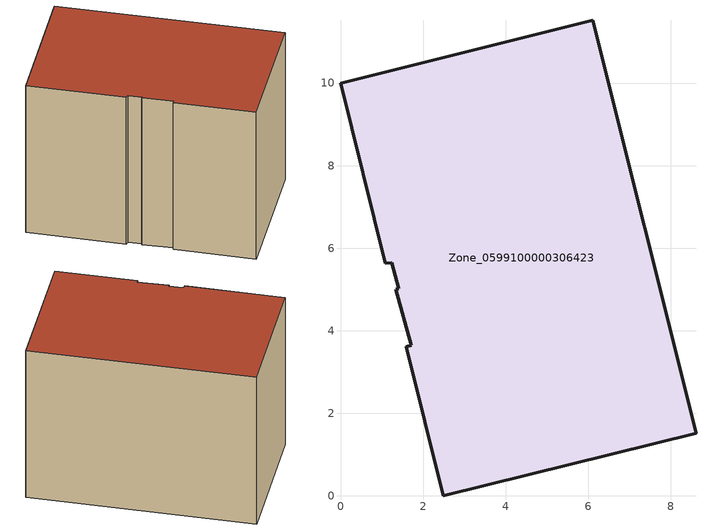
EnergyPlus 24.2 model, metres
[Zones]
Zone_0599100000306423
 floor ground (C_G): 2.49,0 1.59,3.62 1.71,3.65 1.34,5 1.41,5.02 1.24,5.65 1.09,5.63 0,10 6.11,11.53 8.61,1.52 z0
 wall outside (C_F): 8.61,1.52 6.11,11.53 0,10 1.09,5.63 1.24,5.65 1.41,5.02 1.34,5 1.71,3.65 1.59,3.62 2.49,0 8.61,1.52 z0:7.78
 roof outside (C_R): 1.59,3.62 2.49,0 8.61,1.52 6.11,11.53 0,10 1.09,5.63 1.24,5.65 1.41,5.02 1.34,5 1.71,3.65 z7.78
[BUILDING]
Pand.0599100000306423: North Axis=0; Terrain=City; Loads Convergence Tolerance Value=0.04; Temperature Convergence Tolerance Value=0.4; Solar Distribution=FullExterior; Maximum Number of Warmup Days=25; Minimum Number of Warmup Days=1
[Site:Location]
Rotterdam.The.Hague.AP_ZH_NLD Design_Conditions: Latitude=51.96; Longitude=4.45; Time Zone=1; Elevation=-4.5
[SITE:GROUNDTEMPERATURE:BUILDINGSURFACE]
18, 18, 18, 18, 18, 18, 18, 18, 18, 18, 18, 18
[MATERIAL] Thermal Absorptance=0.9; Solar Absorptance=0.7; Visible Absorptance=0.7
Name | Roughness | Thickness | Conductivity | Density | Specific Heat
G.TC.1965-1974 | MediumSmooth | 0.15 | 0.882353 | 540 | 1210
F.TC.1965-1974 | Rough | 0.3 | 0.697674 | 1920 | 840
R.TC.1965-1974 | MediumRough | 0.2 | 0.232558 | 1500 | 1000
[CONSTRUCTION]
C_G: G.TC.1965-1974
C_F: F.TC.1965-1974
C_R: R.TC.1965-1974
[ZONE]
Zone_0599100000306423: Type=1; Multiplier=1; Ceiling Height=Autocalculate; Volume=Autocalculate; Floor Area=autocalculate; Part of Total Floor Area=Yes
[ZONEINFILTRATION:DESIGNFLOWRATE]
Infil_Zone_0599100000306423: Zone or ZoneList or Space or SpaceList=Zone_0599100000306423; Schedule=AlwaysOn; Design Flow Rate Calculation Method=Flow/Area; Flow Rate per Floor Area=0.003; Constant Term Coefficient=1; Temperature Term Coefficient=0; Velocity Term Coefficient=0; Velocity Squared Term Coefficient=0
[HVACTEMPLATE:ZONE:IDEALLOADSAIRSYSTEM]
Zone_0599100000306423: Maximum Heating Supply Air Temperature=50; Minimum Cooling Supply Air Temperature=13; Maximum Heating Supply Air Humidity Ratio=0.0156; Minimum Cooling Supply Air Humidity Ratio=0.0077; Heating Limit=NoLimit; Cooling Limit=NoLimit; Dehumidification Control Type=ConstantSensibleHeatRatio; Cooling Sensible Heat Ratio=0.7; Dehumidification Setpoint=60; Humidification Control Type=None; Humidification Setpoint=30; Outdoor Air Method=None; Outdoor Air Flow Rate per Person=0.00944; Outdoor Air Flow Rate per Zone Floor Area=0; Outdoor Air Flow Rate per Zone=0; Demand Controlled Ventilation Type=None; Outdoor Air Economizer Type=NoEconomizer; Heat Recovery Type=None; Sensible Heat Recovery Effectiveness=0.7; Latent Heat Recovery Effectiveness=0.65
[ZONECONTROL:THERMOSTAT]
ThermostatControl_Zone_0599100000306423: Zone or ZoneList=Zone_0599100000306423; Control Type Schedule=DualSetpointControlType; Control 1=Thermostat_Zone_0599100000306423; Temperature Difference Between Cutout And Setpoint=0
[THERMOSTATSETPOINT:DUALSETPOINT]
Thermostat_Zone_0599100000306423: Heating Setpoint Temperature Schedule=HeatingSetpoint_Zone_0599100000306423; Cooling Setpoint Temperature Schedule=CoolingSetpoint_Zone_0599100000306423
[SCHEDULE:COMPACT]
HeatingSetpoint_Zone_0599100000306423: Through: 12/31, For: AllDays, Until: 24:00, 21
CoolingSetpoint_Zone_0599100000306423: Through: 12/31, For: AllDays, Until: 24:00, 24
DualSetpointControlType: Through: 12/31, For: AllDays, Until: 24:00, 4
AlwaysOn: Through: 12/31, For: AllDays, Until: 24:00, 1
